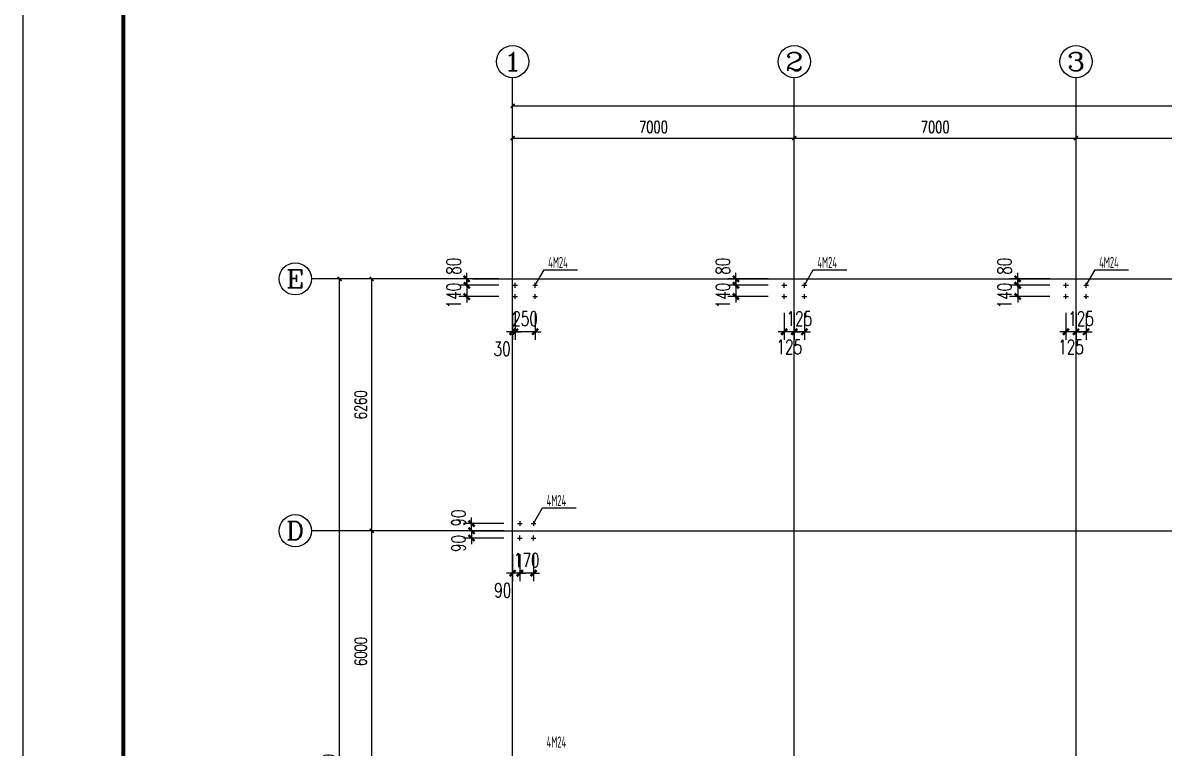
# Model space of a CAD drawing. Extents: x -17471 to 313636, y -71590 to 757901.
# Drawn here: x 187536 to 215896, y 302209 to 320236 of the extents above; entities that cross this region are included whole.
import ezdxf
from ezdxf.enums import TextEntityAlignment as Align

# ---------------------------------------------------------------- set-up
doc = ezdxf.new("R2010")
doc.units = 0
doc.header["$LTSCALE"] = 1000
doc.header["$MEASUREMENT"] = 0
for name, color, linetype in [('AXIS', 3, 'Continuous'), ('AXIS_TEXT', 7, 'Continuous'), ('DOTE', 1, 'Continuous'), ('PUB_DIM', 3, 'Continuous'), ('PUB_TITLE', 4, 'Continuous')]:
    doc.layers.add(name, color=color, linetype=linetype)
doc.styles.add('_SIMPLEX', font='sysz.shx', dxfattribs={"width": 0.8, "bigfont": 'syfs.shx'})
doc.styles.add('_TCH_AXIS', font='COMPLEX', dxfattribs={"bigfont": 'GBCBIG'})
doc.styles.add('_TCH_DIM_T3', font='SIMPLEX', dxfattribs={"width": 0.705882, "bigfont": 'GBCBIG'})
doc.styles.add('COMPLEX', font='COMPLEX')
doc.dimstyles.new('_TCH_ARCH&&100', dxfattribs={"dimtxt": 297.5, "dimasz": 100, "dimexe": 250, "dimexo": 300, "dimgap": 126.25, "dimtad": 1, "dimdec": 0, "dimzin": 0, "dimdsep": 46, "dimtxsty": '_TCH_DIM_T3', "dimblk": 'ARCHTICK', "dimcen": 0.09, "dimclrt": 7, "dimazin": 2, "dimtfac": 1, "dimtdec": 0, "dimtix": 1, "dimtmove": 2, "dimatfit": 3, "dimfxl": 0, "dimtolj": 1, "dimtzin": 0, "dimarcsym": 0})
doc.dimstyles.new('_TCH_ARCH&&150', dxfattribs={"dimtxt": 446.25, "dimasz": 150, "dimexe": 375, "dimexo": 450, "dimgap": 189.375, "dimtad": 1, "dimdec": 0, "dimzin": 0, "dimdsep": 46, "dimtxsty": '_TCH_DIM_T3', "dimblk": 'ARCHTICK', "dimcen": 0.09, "dimclrt": 7, "dimazin": 2, "dimtfac": 1, "dimtdec": 0, "dimtix": 1, "dimtmove": 2, "dimatfit": 3, "dimfxl": 0, "dimtolj": 1, "dimtzin": 0, "dimarcsym": 0})

# ---------------------------------------------------------------- blocks, each defined once
blk = doc.blocks.new('_ArchTick')
at = {"color": 0, "linetype": 'ByBlock', "const_width": 0.4}
blk.add_lwpolyline([(-0.5, -0.5), (0.5, 0.5)], dxfattribs=at)
blk = doc.blocks.new('*D409')
at = {"layer": 'Defpoints', "color": 0, "transparency": 16777216}
for p in [(199766, 313712), (198566, 313432), (199766, 313432)]:
    blk.add_point(p, dxfattribs=at)
at = {"layer": 'PUB_DIM', "color": 0, "lineweight": -2, "transparency": 16777216}
for p, q in [((199366, 313712), (198366, 313712)), ((198566, 313712), (198566, 313862)), ((198566, 313712), (198566, 313432)), ((199366, 313432), (198366, 313432)), ((198566, 313432), (198566, 313282))]:
    blk.add_line(p, q, dxfattribs=at)
at = {"layer": 'PUB_DIM', "color": 0, "lineweight": -2, "transparency": 16777216, "xscale": 150, "yscale": 150, "zscale": 150}
for p, rotation in [((198566, 313712), 270), ((198566, 313432), 90)]:
    blk.add_blockref('_ArchTick', p, dxfattribs=dict(at, rotation=rotation))
at = {"layer": 'PUB_DIM', "color": 7, "transparency": 16777216, "insert": (198241, 313457), "char_height": 350, "attachment_point": 5, "rotation": 90, "style": '_TCH_DIM_T3'}
blk.add_mtext('\\A1;140', dxfattribs=at)
blk = doc.blocks.new('*D410')
at = {"layer": 'Defpoints', "color": 0, "transparency": 16777216}
for p in [(198566, 313712), (199766, 313872), (199766, 313712)]:
    blk.add_point(p, dxfattribs=at)
at = {"layer": 'PUB_DIM', "color": 0, "lineweight": -2, "transparency": 16777216}
for p, q in [((198566, 313872), (198566, 314022)), ((199366, 313872), (198366, 313872)), ((199366, 313712), (198366, 313712)), ((198566, 313872), (198566, 313712)), ((198566, 313712), (198566, 313562))]:
    blk.add_line(p, q, dxfattribs=at)
at = {"layer": 'PUB_DIM', "color": 0, "lineweight": -2, "transparency": 16777216, "xscale": 150, "yscale": 150, "zscale": 150}
for p, rotation in [((198566, 313872), 270), ((198566, 313712), 90)]:
    blk.add_blockref('_ArchTick', p, dxfattribs=dict(at, rotation=rotation))
at = {"layer": 'PUB_DIM', "color": 7, "transparency": 16777216, "insert": (198241, 314186), "char_height": 350, "attachment_point": 5, "rotation": 90, "style": '_TCH_DIM_T3'}
blk.add_mtext('\\A1;80', dxfattribs=at)
blk = doc.blocks.new('*D412')
at = {"layer": 'Defpoints', "color": 0, "transparency": 16777216}
for p in [(199766, 313432), (200266, 313432), (199766, 312559)]:
    blk.add_point(p, dxfattribs=at)
at = {"layer": 'PUB_DIM', "color": 0, "lineweight": -2, "transparency": 16777216}
for p, q in [((199766, 313032), (199766, 312359)), ((200266, 313032), (200266, 312359)), ((199766, 312559), (199616, 312559)), ((200266, 312559), (199766, 312559)), ((200266, 312559), (200416, 312559))]:
    blk.add_line(p, q, dxfattribs=at)
at = {"layer": 'PUB_DIM', "color": 0, "lineweight": -2, "transparency": 16777216, "xscale": 150, "yscale": 150, "zscale": 150}
blk.add_blockref('_ArchTick', (199766, 312559), dxfattribs=at)
at = {"layer": 'PUB_DIM', "color": 0, "lineweight": -2, "transparency": 16777216, "xscale": 150, "yscale": 150, "zscale": 150, "rotation": 180}
blk.add_blockref('_ArchTick', (200266, 312559), dxfattribs=at)
at = {"layer": 'PUB_DIM', "color": 7, "transparency": 16777216, "insert": (200016, 312884), "char_height": 350, "attachment_point": 5, "style": '_TCH_DIM_T3'}
blk.add_mtext('\\A1;250', dxfattribs=at)
blk = doc.blocks.new('*D411')
at = {"layer": 'Defpoints', "color": 0, "transparency": 16777216}
for p in [(199706, 313432), (199766, 313432), (199706, 312559)]:
    blk.add_point(p, dxfattribs=at)
at = {"layer": 'PUB_DIM', "color": 0, "lineweight": -2, "transparency": 16777216}
for p, q in [((199706, 313032), (199706, 312359)), ((199766, 313032), (199766, 312359)), ((199706, 312559), (199556, 312559)), ((199766, 312559), (199706, 312559)), ((199766, 312559), (199916, 312559))]:
    blk.add_line(p, q, dxfattribs=at)
at = {"layer": 'PUB_DIM', "color": 0, "lineweight": -2, "transparency": 16777216, "xscale": 150, "yscale": 150, "zscale": 150}
blk.add_blockref('_ArchTick', (199706, 312559), dxfattribs=at)
at = {"layer": 'PUB_DIM', "color": 0, "lineweight": -2, "transparency": 16777216, "xscale": 150, "yscale": 150, "zscale": 150, "rotation": 180}
blk.add_blockref('_ArchTick', (199766, 312559), dxfattribs=at)
at = {"layer": 'PUB_DIM', "color": 7, "transparency": 16777216, "insert": (199446, 312131), "char_height": 350, "attachment_point": 5, "style": '_TCH_DIM_T3'}
blk.add_mtext('\\A1;30', dxfattribs=at)
blk = doc.blocks.new('*D413')
at = {"layer": 'Defpoints', "color": 0, "transparency": 16777216}
for p in [(206456, 313712), (205256, 313432), (206456, 313432)]:
    blk.add_point(p, dxfattribs=at)
at = {"layer": 'PUB_DIM', "color": 0, "lineweight": -2, "transparency": 16777216}
for p, q in [((206056, 313712), (205056, 313712)), ((205256, 313712), (205256, 313862)), ((205256, 313712), (205256, 313432)), ((206056, 313432), (205056, 313432)), ((205256, 313432), (205256, 313282))]:
    blk.add_line(p, q, dxfattribs=at)
at = {"layer": 'PUB_DIM', "color": 0, "lineweight": -2, "transparency": 16777216, "xscale": 150, "yscale": 150, "zscale": 150}
for p, rotation in [((205256, 313712), 270), ((205256, 313432), 90)]:
    blk.add_blockref('_ArchTick', p, dxfattribs=dict(at, rotation=rotation))
at = {"layer": 'PUB_DIM', "color": 7, "transparency": 16777216, "insert": (204931, 313457), "char_height": 350, "attachment_point": 5, "rotation": 90, "style": '_TCH_DIM_T3'}
blk.add_mtext('\\A1;140', dxfattribs=at)
blk = doc.blocks.new('*D414')
at = {"layer": 'Defpoints', "color": 0, "transparency": 16777216}
for p in [(205256, 313712), (206456, 313872), (206456, 313712)]:
    blk.add_point(p, dxfattribs=at)
at = {"layer": 'PUB_DIM', "color": 0, "lineweight": -2, "transparency": 16777216}
for p, q in [((205256, 313872), (205256, 314022)), ((206056, 313872), (205056, 313872)), ((206056, 313712), (205056, 313712)), ((205256, 313872), (205256, 313712)), ((205256, 313712), (205256, 313562))]:
    blk.add_line(p, q, dxfattribs=at)
at = {"layer": 'PUB_DIM', "color": 0, "lineweight": -2, "transparency": 16777216, "xscale": 150, "yscale": 150, "zscale": 150}
for p, rotation in [((205256, 313872), 270), ((205256, 313712), 90)]:
    blk.add_blockref('_ArchTick', p, dxfattribs=dict(at, rotation=rotation))
at = {"layer": 'PUB_DIM', "color": 7, "transparency": 16777216, "insert": (204931, 314186), "char_height": 350, "attachment_point": 5, "rotation": 90, "style": '_TCH_DIM_T3'}
blk.add_mtext('\\A1;80', dxfattribs=at)
blk = doc.blocks.new('*D416')
at = {"layer": 'Defpoints', "color": 0, "transparency": 16777216}
for p in [(206706, 313432), (206956, 313432), (206706, 312559)]:
    blk.add_point(p, dxfattribs=at)
at = {"layer": 'PUB_DIM', "color": 0, "lineweight": -2, "transparency": 16777216}
for p, q in [((206706, 313032), (206706, 312359)), ((206956, 313032), (206956, 312359)), ((206706, 312559), (206556, 312559)), ((206956, 312559), (206706, 312559)), ((206956, 312559), (207106, 312559))]:
    blk.add_line(p, q, dxfattribs=at)
at = {"layer": 'PUB_DIM', "color": 0, "lineweight": -2, "transparency": 16777216, "xscale": 150, "yscale": 150, "zscale": 150}
blk.add_blockref('_ArchTick', (206706, 312559), dxfattribs=at)
at = {"layer": 'PUB_DIM', "color": 0, "lineweight": -2, "transparency": 16777216, "xscale": 150, "yscale": 150, "zscale": 150, "rotation": 180}
blk.add_blockref('_ArchTick', (206956, 312559), dxfattribs=at)
at = {"layer": 'PUB_DIM', "color": 7, "transparency": 16777216, "insert": (206831, 312884), "char_height": 350, "attachment_point": 5, "style": '_TCH_DIM_T3'}
blk.add_mtext('\\A1;125', dxfattribs=at)
blk = doc.blocks.new('*D415')
at = {"layer": 'Defpoints', "color": 0, "transparency": 16777216}
for p in [(206456, 313432), (206706, 313432), (206456, 312559)]:
    blk.add_point(p, dxfattribs=at)
at = {"layer": 'PUB_DIM', "color": 0, "lineweight": -2, "transparency": 16777216}
for p, q in [((206456, 313032), (206456, 312359)), ((206706, 313032), (206706, 312359)), ((206456, 312559), (206306, 312559)), ((206706, 312559), (206456, 312559)), ((206706, 312559), (206856, 312559))]:
    blk.add_line(p, q, dxfattribs=at)
at = {"layer": 'PUB_DIM', "color": 0, "lineweight": -2, "transparency": 16777216, "xscale": 150, "yscale": 150, "zscale": 150}
blk.add_blockref('_ArchTick', (206456, 312559), dxfattribs=at)
at = {"layer": 'PUB_DIM', "color": 0, "lineweight": -2, "transparency": 16777216, "xscale": 150, "yscale": 150, "zscale": 150, "rotation": 180}
blk.add_blockref('_ArchTick', (206706, 312559), dxfattribs=at)
at = {"layer": 'PUB_DIM', "color": 7, "transparency": 16777216, "insert": (206581, 312180), "char_height": 350, "attachment_point": 5, "style": '_TCH_DIM_T3'}
blk.add_mtext('\\A1;125', dxfattribs=at)
blk = doc.blocks.new('*D417')
at = {"layer": 'Defpoints', "color": 0, "transparency": 16777216}
for p in [(213456, 313712), (212256, 313432), (213456, 313432)]:
    blk.add_point(p, dxfattribs=at)
at = {"layer": 'PUB_DIM', "color": 0, "lineweight": -2, "transparency": 16777216}
for p, q in [((213056, 313712), (212056, 313712)), ((212256, 313712), (212256, 313862)), ((212256, 313712), (212256, 313432)), ((213056, 313432), (212056, 313432)), ((212256, 313432), (212256, 313282))]:
    blk.add_line(p, q, dxfattribs=at)
at = {"layer": 'PUB_DIM', "color": 0, "lineweight": -2, "transparency": 16777216, "xscale": 150, "yscale": 150, "zscale": 150}
for p, rotation in [((212256, 313712), 270), ((212256, 313432), 90)]:
    blk.add_blockref('_ArchTick', p, dxfattribs=dict(at, rotation=rotation))
at = {"layer": 'PUB_DIM', "color": 7, "transparency": 16777216, "insert": (211931, 313457), "char_height": 350, "attachment_point": 5, "rotation": 90, "style": '_TCH_DIM_T3'}
blk.add_mtext('\\A1;140', dxfattribs=at)
blk = doc.blocks.new('*D418')
at = {"layer": 'Defpoints', "color": 0, "transparency": 16777216}
for p in [(212256, 313712), (213456, 313872), (213456, 313712)]:
    blk.add_point(p, dxfattribs=at)
at = {"layer": 'PUB_DIM', "color": 0, "lineweight": -2, "transparency": 16777216}
for p, q in [((212256, 313872), (212256, 314022)), ((213056, 313872), (212056, 313872)), ((213056, 313712), (212056, 313712)), ((212256, 313872), (212256, 313712)), ((212256, 313712), (212256, 313562))]:
    blk.add_line(p, q, dxfattribs=at)
at = {"layer": 'PUB_DIM', "color": 0, "lineweight": -2, "transparency": 16777216, "xscale": 150, "yscale": 150, "zscale": 150}
for p, rotation in [((212256, 313872), 270), ((212256, 313712), 90)]:
    blk.add_blockref('_ArchTick', p, dxfattribs=dict(at, rotation=rotation))
at = {"layer": 'PUB_DIM', "color": 7, "transparency": 16777216, "insert": (211931, 314186), "char_height": 350, "attachment_point": 5, "rotation": 90, "style": '_TCH_DIM_T3'}
blk.add_mtext('\\A1;80', dxfattribs=at)
blk = doc.blocks.new('*D419')
at = {"layer": 'Defpoints', "color": 0, "transparency": 16777216}
for p in [(213706, 313432), (213956, 313432), (213706, 312559)]:
    blk.add_point(p, dxfattribs=at)
at = {"layer": 'PUB_DIM', "color": 0, "lineweight": -2, "transparency": 16777216}
for p, q in [((213706, 313032), (213706, 312359)), ((213956, 313032), (213956, 312359)), ((213706, 312559), (213556, 312559)), ((213956, 312559), (213706, 312559)), ((213956, 312559), (214106, 312559))]:
    blk.add_line(p, q, dxfattribs=at)
at = {"layer": 'PUB_DIM', "color": 0, "lineweight": -2, "transparency": 16777216, "xscale": 150, "yscale": 150, "zscale": 150}
blk.add_blockref('_ArchTick', (213706, 312559), dxfattribs=at)
at = {"layer": 'PUB_DIM', "color": 0, "lineweight": -2, "transparency": 16777216, "xscale": 150, "yscale": 150, "zscale": 150, "rotation": 180}
blk.add_blockref('_ArchTick', (213956, 312559), dxfattribs=at)
at = {"layer": 'PUB_DIM', "color": 7, "transparency": 16777216, "insert": (213831, 312884), "char_height": 350, "attachment_point": 5, "style": '_TCH_DIM_T3'}
blk.add_mtext('\\A1;125', dxfattribs=at)
blk = doc.blocks.new('*D420')
at = {"layer": 'Defpoints', "color": 0, "transparency": 16777216}
for p in [(213456, 313432), (213706, 313432), (213456, 312559)]:
    blk.add_point(p, dxfattribs=at)
at = {"layer": 'PUB_DIM', "color": 0, "lineweight": -2, "transparency": 16777216}
for p, q in [((213456, 313032), (213456, 312359)), ((213706, 313032), (213706, 312359)), ((213456, 312559), (213306, 312559)), ((213706, 312559), (213456, 312559)), ((213706, 312559), (213856, 312559))]:
    blk.add_line(p, q, dxfattribs=at)
at = {"layer": 'PUB_DIM', "color": 0, "lineweight": -2, "transparency": 16777216, "xscale": 150, "yscale": 150, "zscale": 150}
blk.add_blockref('_ArchTick', (213456, 312559), dxfattribs=at)
at = {"layer": 'PUB_DIM', "color": 0, "lineweight": -2, "transparency": 16777216, "xscale": 150, "yscale": 150, "zscale": 150, "rotation": 180}
blk.add_blockref('_ArchTick', (213706, 312559), dxfattribs=at)
at = {"layer": 'PUB_DIM', "color": 7, "transparency": 16777216, "insert": (213581, 312180), "char_height": 350, "attachment_point": 5, "style": '_TCH_DIM_T3'}
blk.add_mtext('\\A1;125', dxfattribs=at)
blk = doc.blocks.new('*D477')
at = {"layer": 'Defpoints', "color": 0, "transparency": 16777216}
for p in [(198686, 307792), (199886, 307792), (199886, 307612)]:
    blk.add_point(p, dxfattribs=at)
at = {"layer": 'PUB_DIM', "color": 0, "lineweight": -2, "transparency": 16777216}
for p, q in [((199486, 307792), (198486, 307792)), ((198686, 307792), (198686, 307942)), ((198686, 307612), (198686, 307792)), ((199486, 307612), (198486, 307612)), ((198686, 307612), (198686, 307462))]:
    blk.add_line(p, q, dxfattribs=at)
at = {"layer": 'PUB_DIM', "color": 0, "lineweight": -2, "transparency": 16777216, "xscale": 150, "yscale": 150, "zscale": 150}
for p, rotation in [((198686, 307792), 270), ((198686, 307612), 90)]:
    blk.add_blockref('_ArchTick', p, dxfattribs=dict(at, rotation=rotation))
at = {"layer": 'PUB_DIM', "color": 7, "transparency": 16777216, "insert": (198361, 307929), "char_height": 350, "attachment_point": 5, "rotation": 90, "style": '_TCH_DIM_T3'}
blk.add_mtext('\\A1;90', dxfattribs=at)
blk = doc.blocks.new('*D478')
at = {"layer": 'Defpoints', "color": 0, "transparency": 16777216}
for p in [(198686, 307432), (199886, 307612), (199886, 307432)]:
    blk.add_point(p, dxfattribs=at)
at = {"layer": 'PUB_DIM', "color": 0, "lineweight": -2, "transparency": 16777216}
for p, q in [((198686, 307612), (198686, 307762)), ((199486, 307612), (198486, 307612)), ((199486, 307432), (198486, 307432)), ((198686, 307612), (198686, 307432)), ((198686, 307432), (198686, 307282))]:
    blk.add_line(p, q, dxfattribs=at)
at = {"layer": 'PUB_DIM', "color": 0, "lineweight": -2, "transparency": 16777216, "xscale": 150, "yscale": 150, "zscale": 150}
for p, rotation in [((198686, 307612), 270), ((198686, 307432), 90)]:
    blk.add_blockref('_ArchTick', p, dxfattribs=dict(at, rotation=rotation))
at = {"layer": 'PUB_DIM', "color": 7, "transparency": 16777216, "insert": (198361, 307296), "char_height": 350, "attachment_point": 5, "rotation": 90, "style": '_TCH_DIM_T3'}
blk.add_mtext('\\A1;90', dxfattribs=at)
blk = doc.blocks.new('*D479')
at = {"layer": 'Defpoints', "color": 0, "transparency": 16777216}
for p in [(199886, 307432), (200226, 307432), (199886, 306559)]:
    blk.add_point(p, dxfattribs=at)
at = {"layer": 'PUB_DIM', "color": 0, "lineweight": -2, "transparency": 16777216}
for p, q in [((199886, 307032), (199886, 306359)), ((200226, 307032), (200226, 306359)), ((199886, 306559), (199736, 306559)), ((200226, 306559), (199886, 306559)), ((200226, 306559), (200376, 306559))]:
    blk.add_line(p, q, dxfattribs=at)
at = {"layer": 'PUB_DIM', "color": 0, "lineweight": -2, "transparency": 16777216, "xscale": 150, "yscale": 150, "zscale": 150}
blk.add_blockref('_ArchTick', (199886, 306559), dxfattribs=at)
at = {"layer": 'PUB_DIM', "color": 0, "lineweight": -2, "transparency": 16777216, "xscale": 150, "yscale": 150, "zscale": 150, "rotation": 180}
blk.add_blockref('_ArchTick', (200226, 306559), dxfattribs=at)
at = {"layer": 'PUB_DIM', "color": 7, "transparency": 16777216, "insert": (200056, 306884), "char_height": 350, "attachment_point": 5, "style": '_TCH_DIM_T3'}
blk.add_mtext('\\A1;170', dxfattribs=at)
blk = doc.blocks.new('*D480')
at = {"layer": 'Defpoints', "color": 0, "transparency": 16777216}
for p in [(199706, 307432), (199886, 307432), (199706, 306559)]:
    blk.add_point(p, dxfattribs=at)
at = {"layer": 'PUB_DIM', "color": 0, "lineweight": -2, "transparency": 16777216}
for p, q in [((199706, 307032), (199706, 306359)), ((199886, 307032), (199886, 306359)), ((199706, 306559), (199556, 306559)), ((199886, 306559), (199706, 306559)), ((199886, 306559), (200036, 306559))]:
    blk.add_line(p, q, dxfattribs=at)
at = {"layer": 'PUB_DIM', "color": 0, "lineweight": -2, "transparency": 16777216, "xscale": 150, "yscale": 150, "zscale": 150}
blk.add_blockref('_ArchTick', (199706, 306559), dxfattribs=at)
at = {"layer": 'PUB_DIM', "color": 0, "lineweight": -2, "transparency": 16777216, "xscale": 150, "yscale": 150, "zscale": 150, "rotation": 180}
blk.add_blockref('_ArchTick', (199886, 306559), dxfattribs=at)
at = {"layer": 'PUB_DIM', "color": 7, "transparency": 16777216, "insert": (199461, 306131), "char_height": 350, "attachment_point": 5, "style": '_TCH_DIM_T3'}
blk.add_mtext('\\A1;90', dxfattribs=at)
blk = doc.blocks.new('*D1777')
at = {"layer": 'AXIS', "color": 0, "lineweight": -2, "transparency": 16777216}
for p, q in [((198406, 307612), (195956, 307612)), ((196206, 301612), (196206, 307612)), ((198406, 301612), (195956, 301612))]:
    blk.add_line(p, q, dxfattribs=at)
at = {"layer": 'Defpoints', "color": 0, "transparency": 16777216}
for p in [(196206, 307612), (198706, 307612), (198706, 301612)]:
    blk.add_point(p, dxfattribs=at)
at = {"layer": 'AXIS', "color": 0, "lineweight": -2, "transparency": 16777216, "xscale": 100, "yscale": 100, "zscale": 100}
for p, rotation in [((196206, 307612), 90), ((196206, 301612), 270)]:
    blk.add_blockref('_ArchTick', p, dxfattribs=dict(at, rotation=rotation))
at = {"layer": 'AXIS', "color": 7, "transparency": 16777216, "insert": (195931, 304612), "char_height": 297.5, "attachment_point": 5, "rotation": 90, "style": '_TCH_DIM_T3'}
blk.add_mtext('\\A1;6000', dxfattribs=at)
blk = doc.blocks.new('*D1778')
at = {"layer": 'AXIS', "color": 0, "lineweight": -2, "transparency": 16777216}
for p, q in [((198406, 313872), (195956, 313872)), ((196206, 307612), (196206, 313872)), ((198406, 307612), (195956, 307612))]:
    blk.add_line(p, q, dxfattribs=at)
at = {"layer": 'Defpoints', "color": 0, "transparency": 16777216}
for p in [(196206, 313872), (198706, 313872), (198706, 307612)]:
    blk.add_point(p, dxfattribs=at)
at = {"layer": 'AXIS', "color": 0, "lineweight": -2, "transparency": 16777216, "xscale": 100, "yscale": 100, "zscale": 100}
for p, rotation in [((196206, 313872), 90), ((196206, 307612), 270)]:
    blk.add_blockref('_ArchTick', p, dxfattribs=dict(at, rotation=rotation))
at = {"layer": 'AXIS', "color": 7, "transparency": 16777216, "insert": (195931, 310742), "char_height": 297.5, "attachment_point": 5, "rotation": 90, "style": '_TCH_DIM_T3'}
blk.add_mtext('\\A1;6260', dxfattribs=at)
blk = doc.blocks.new('*D1779')
at = {"layer": 'AXIS', "color": 0, "lineweight": -2, "transparency": 16777216}
for p, q in [((198406, 313872), (195156, 313872)), ((195406, 289352), (195406, 313872)), ((198406, 289352), (195156, 289352))]:
    blk.add_line(p, q, dxfattribs=at)
at = {"layer": 'Defpoints', "color": 0, "transparency": 16777216}
for p in [(195406, 313872), (198706, 313872), (198706, 289352)]:
    blk.add_point(p, dxfattribs=at)
at = {"layer": 'AXIS', "color": 0, "lineweight": -2, "transparency": 16777216, "xscale": 100, "yscale": 100, "zscale": 100}
for p, rotation in [((195406, 313872), 90), ((195406, 289352), 270)]:
    blk.add_blockref('_ArchTick', p, dxfattribs=dict(at, rotation=rotation))
at = {"layer": 'AXIS', "color": 7, "transparency": 16777216, "insert": (195131, 301612), "char_height": 297.5, "attachment_point": 5, "rotation": 90, "style": '_TCH_DIM_T3'}
blk.add_mtext('\\A1;24520', dxfattribs=at)
blk = doc.blocks.new('*D1780')
at = {"layer": 'AXIS', "color": 0, "lineweight": -2, "transparency": 16777216}
for p, q in [((199706, 315172), (199706, 317622)), ((199706, 317372), (206706, 317372)), ((206706, 315172), (206706, 317622))]:
    blk.add_line(p, q, dxfattribs=at)
at = {"layer": 'Defpoints', "color": 0, "transparency": 16777216}
for p in [(206706, 317372), (199706, 314872), (206706, 314872)]:
    blk.add_point(p, dxfattribs=at)
at = {"layer": 'AXIS', "color": 0, "lineweight": -2, "transparency": 16777216, "xscale": 100, "yscale": 100, "zscale": 100, "rotation": 180}
blk.add_blockref('_ArchTick', (199706, 317372), dxfattribs=at)
at = {"layer": 'AXIS', "color": 0, "lineweight": -2, "transparency": 16777216, "xscale": 100, "yscale": 100, "zscale": 100}
blk.add_blockref('_ArchTick', (206706, 317372), dxfattribs=at)
at = {"layer": 'AXIS', "color": 7, "transparency": 16777216, "insert": (203206, 317647), "char_height": 297.5, "attachment_point": 5, "style": '_TCH_DIM_T3'}
blk.add_mtext('\\A1;7000', dxfattribs=at)
blk = doc.blocks.new('*D1781')
at = {"layer": 'AXIS', "color": 0, "lineweight": -2, "transparency": 16777216}
for p, q in [((206706, 315172), (206706, 317622)), ((206706, 317372), (213706, 317372)), ((213706, 315172), (213706, 317622))]:
    blk.add_line(p, q, dxfattribs=at)
at = {"layer": 'Defpoints', "color": 0, "transparency": 16777216}
for p in [(213706, 317372), (206706, 314872), (213706, 314872)]:
    blk.add_point(p, dxfattribs=at)
at = {"layer": 'AXIS', "color": 0, "lineweight": -2, "transparency": 16777216, "xscale": 100, "yscale": 100, "zscale": 100, "rotation": 180}
blk.add_blockref('_ArchTick', (206706, 317372), dxfattribs=at)
at = {"layer": 'AXIS', "color": 0, "lineweight": -2, "transparency": 16777216, "xscale": 100, "yscale": 100, "zscale": 100}
blk.add_blockref('_ArchTick', (213706, 317372), dxfattribs=at)
at = {"layer": 'AXIS', "color": 7, "transparency": 16777216, "insert": (210206, 317647), "char_height": 297.5, "attachment_point": 5, "style": '_TCH_DIM_T3'}
blk.add_mtext('\\A1;7000', dxfattribs=at)
blk = doc.blocks.new('*D1782')
at = {"layer": 'AXIS', "color": 0, "lineweight": -2, "transparency": 16777216}
for p, q in [((213706, 315172), (213706, 317622)), ((213706, 317372), (220706, 317372)), ((220706, 315172), (220706, 317622))]:
    blk.add_line(p, q, dxfattribs=at)
at = {"layer": 'Defpoints', "color": 0, "transparency": 16777216}
for p in [(220706, 317372), (213706, 314872), (220706, 314872)]:
    blk.add_point(p, dxfattribs=at)
at = {"layer": 'AXIS', "color": 0, "lineweight": -2, "transparency": 16777216, "xscale": 100, "yscale": 100, "zscale": 100, "rotation": 180}
blk.add_blockref('_ArchTick', (213706, 317372), dxfattribs=at)
at = {"layer": 'AXIS', "color": 0, "lineweight": -2, "transparency": 16777216, "xscale": 100, "yscale": 100, "zscale": 100}
blk.add_blockref('_ArchTick', (220706, 317372), dxfattribs=at)
at = {"layer": 'AXIS', "color": 7, "transparency": 16777216, "insert": (217206, 317647), "char_height": 297.5, "attachment_point": 5, "style": '_TCH_DIM_T3'}
blk.add_mtext('\\A1;7000', dxfattribs=at)
blk = doc.blocks.new('*D1794')
at = {"layer": 'AXIS', "color": 0, "lineweight": -2, "transparency": 16777216}
for p, q in [((199706, 315172), (199706, 318422)), ((297706, 315172), (297706, 318422)), ((199706, 318172), (297706, 318172))]:
    blk.add_line(p, q, dxfattribs=at)
at = {"layer": 'Defpoints', "color": 0, "transparency": 16777216}
for p in [(297706, 318172), (199706, 314872), (297706, 314872)]:
    blk.add_point(p, dxfattribs=at)
at = {"layer": 'AXIS', "color": 0, "lineweight": -2, "transparency": 16777216, "xscale": 100, "yscale": 100, "zscale": 100, "rotation": 180}
blk.add_blockref('_ArchTick', (199706, 318172), dxfattribs=at)
at = {"layer": 'AXIS', "color": 0, "lineweight": -2, "transparency": 16777216, "xscale": 100, "yscale": 100, "zscale": 100}
blk.add_blockref('_ArchTick', (297706, 318172), dxfattribs=at)
at = {"layer": 'AXIS', "color": 7, "transparency": 16777216, "insert": (248706, 318447), "char_height": 297.5, "attachment_point": 5, "style": '_TCH_DIM_T3'}
blk.add_mtext('\\A1;98000', dxfattribs=at)
blk = doc.blocks.new('_AXISO')
blk.add_circle((0, 0), 0.5)
at = {"layer": 'AXIS_TEXT', "style": 'COMPLEX', "width": 1.041667}
blk.add_attdef('A', text='', height=0.56, dxfattribs=at).set_placement((-0.25, -0.28), (0.25, -0.28), align=Align.FIT)

msp = doc.modelspace()

# ---------------------------------------------------------------- linework, layer by layer
at = {"color": 1}
for p, q in [((199706.1, 313712.5), (199826.1, 313712.5)), ((199766.1, 313652.5), (199766.1, 313772.5)), ((200206.1, 313712.5), (200326.1, 313712.5)), ((200266.1, 313652.5), (200266.1, 313772.5)), ((206396.1, 313712.5), (206516.1, 313712.5)), ((206456.1, 313652.5), (206456.1, 313772.5)), ((206896.1, 313712.5), (207016.1, 313712.5)), ((206956.1, 313652.5), (206956.1, 313772.5)), ((213396.1, 313712.5), (213516.1, 313712.5)), ((213456.1, 313652.5), (213456.1, 313772.5)), ((213896.1, 313712.5), (214016.1, 313712.5)), ((213956.1, 313652.5), (213956.1, 313772.5)), ((199706.1, 313432.5), (199826.1, 313432.5)), ((199766.1, 313372.5), (199766.1, 313492.5)), ((200206.1, 313432.5), (200326.1, 313432.5)), ((200266.1, 313372.5), (200266.1, 313492.5)), ((206396.1, 313432.5), (206516.1, 313432.5)), ((206456.1, 313372.5), (206456.1, 313492.5)), ((206896.1, 313432.5), (207016.1, 313432.5)), ((206956.1, 313372.5), (206956.1, 313492.5)), ((213396.1, 313432.5), (213516.1, 313432.5)), ((213456.1, 313372.5), (213456.1, 313492.5)), ((213896.1, 313432.5), (214016.1, 313432.5)), ((213956.1, 313372.5), (213956.1, 313492.5)), ((199826.1, 307792.5), (199946.1, 307792.5)), ((199886.1, 307852.5), (199886.1, 307732.5)), ((200166.1, 307792.5), (200286.1, 307792.5)), ((200226.1, 307852.5), (200226.1, 307732.5)), ((199826.1, 307432.5), (199946.1, 307432.5)), ((199886.1, 307372.5), (199886.1, 307492.5)), ((200166.1, 307432.5), (200286.1, 307432.5)), ((200226.1, 307372.5), (200226.1, 307492.5))]:
    msp.add_line(p, q, dxfattribs=at)
for points in [[(200266.1, 313712.5), (200488.3, 314100.4), (201322.6, 314100.4)], [(206956.1, 313712.5), (207178.3, 314100.4), (208012.6, 314100.4)], [(213956.1, 313712.5), (214178.3, 314100.4), (215012.6, 314100.4)], [(200226.1, 307792.5), (200448.3, 308180.4), (201282.6, 308180.4)]]:
    msp.add_lwpolyline(points)
at = {"layer": 'AXIS'}
for p, q in [((199706.1, 314872.5), (199706.1, 318872.5)), ((206706.1, 314872.5), (206706.1, 318872.5)), ((213706.1, 314872.5), (213706.1, 318872.5)), ((198706.1, 313872.5), (194706.1, 313872.5)), ((198706.1, 307612.5), (194706.1, 307612.5))]:
    msp.add_line(p, q, dxfattribs=at)
at = {"layer": 'DOTE'}
for p, q in [((199706.1, 288352.5), (199706.1, 314872.5)), ((206706.1, 288352.5), (206706.1, 314872.5)), ((213706.1, 288352.5), (213706.1, 314872.5)), ((198706.1, 313872.5), (298706.1, 313872.5)), ((198706.1, 307612.5), (298706.1, 307612.5))]:
    msp.add_line(p, q, dxfattribs=at)
at = {"layer": 'PUB_TITLE'}
msp.add_lwpolyline([(187535.9, 268960.3), (313635.9, 268960.3), (313635.9, 328360.3), (187535.9, 328360.3)], close=True, dxfattribs=at)
at = {"layer": 'PUB_TITLE', "const_width": 100}
msp.add_lwpolyline([(190035.9, 269960.3), (312635.9, 269960.3), (312635.9, 327360.3), (190035.9, 327360.3)], close=True, dxfattribs=at)

# ---------------------------------------------------------------- block references
at = {"layer": 'AXIS'}
ref = msp.add_blockref('_AXISO', (199706.1, 319272.5), dxfattribs=dict(at, xscale=800, yscale=800, zscale=800))
ref.add_attrib('A', '1', dxfattribs={"layer": 'AXIS_TEXT', "height": 452.5, "style": '_TCH_AXIS', "width": 2.333333}).set_placement((199479.8, 319046.2), (199932.3, 319046.2), align=Align.FIT)
ref = msp.add_blockref('_AXISO', (206706.1, 319272.5), dxfattribs=dict(at, xscale=800, yscale=800, zscale=800))
ref.add_attrib('A', '2', dxfattribs={"layer": 'AXIS_TEXT', "height": 452.5, "style": '_TCH_AXIS', "width": 1.5}).set_placement((206479.8, 319046.2), (206932.3, 319046.2), align=Align.FIT)
ref = msp.add_blockref('_AXISO', (213706.1, 319272.5), dxfattribs=dict(at, xscale=800, yscale=800, zscale=800))
ref.add_attrib('A', '3', dxfattribs={"layer": 'AXIS_TEXT', "height": 452.5, "style": '_TCH_AXIS', "width": 1.5}).set_placement((213479.8, 319046.2), (213932.3, 319046.2), align=Align.FIT)
ref = msp.add_blockref('_AXISO', (194306.1, 313872.5), dxfattribs=dict(at, xscale=800, yscale=800, zscale=800))
ref.add_attrib('A', 'E', dxfattribs={"layer": 'AXIS_TEXT', "height": 452.5, "style": '_TCH_AXIS', "width": 1.3125}).set_placement((194079.8, 313646.2), (194532.3, 313646.2), align=Align.FIT)
ref = msp.add_blockref('_AXISO', (194306.1, 307612.5), dxfattribs=dict(at, xscale=800, yscale=800, zscale=800))
ref.add_attrib('A', 'D', dxfattribs={"layer": 'AXIS_TEXT', "height": 452.5, "style": '_TCH_AXIS', "width": 1.235294}).set_placement((194079.8, 307386.2), (194532.3, 307386.2), align=Align.FIT)

# ---------------------------------------------------------------- texts
at = {"color": 3, "linetype": 'ByBlock', "style": '_SIMPLEX', "width": 0.65}
for p in [(200591.4, 314143.9), (207281.4, 314143.9), (214281.4, 314143.9), (200551.4, 308223.9), (200551.4, 302223.9)]:
    msp.add_text('4M24', height=276.96, dxfattribs=at).set_placement(p)

# ---------------------------------------------------------------- dimensions: what is measured, and where the dimension line sits
at = {"layer": 'AXIS'}
for p1, p2, distance, picture, middle in [((199706.1, 314872.5), (297706.1, 314872.5), 3300, '*D1794', (248706.1, 318447.5)), ((199706.1, 314872.5), (206706.1, 314872.5), 2500, '*D1780', (203206.1, 317647.5)), ((206706.1, 314872.5), (213706.1, 314872.5), 2500, '*D1781', (210206.1, 317647.5)), ((213706.1, 314872.5), (220706.1, 314872.5), 2500, '*D1782', (217206.1, 317647.5)), ((198706.1, 289352.5), (198706.1, 313872.5), 3300, '*D1779', (195131.1, 301612.5)), ((198706.1, 307612.5), (198706.1, 313872.5), 2500, '*D1778', (195931.1, 310742.5)), ((198706.1, 301612.5), (198706.1, 307612.5), 2500, '*D1777', (195931.1, 304612.5))]:
    dim = msp.add_aligned_dim(p1=p1, p2=p2, distance=distance, dimstyle='_TCH_ARCH&&100', dxfattribs=at)
    dim.commit()
    dim.dimension.update_dxf_attribs({"geometry": picture, "text_midpoint": middle})
at = {"layer": 'PUB_DIM'}
for base, p1, p2, angle, picture, middle in [((198566.1, 313712.5), (199766.1, 313872.5), (199766.1, 313712.5), 270, '*D410', (198241.1, 314185.8)), ((205256.1, 313712.5), (206456.1, 313872.5), (206456.1, 313712.5), 270, '*D414', (204931.1, 314185.8)), ((212256.1, 313712.5), (213456.1, 313872.5), (213456.1, 313712.5), 270, '*D418', (211931.1, 314185.8)), ((198566.1, 313432.5), (199766.1, 313712.5), (199766.1, 313432.5), 270, '*D409', (198241.1, 313457)), ((205256.1, 313432.5), (206456.1, 313712.5), (206456.1, 313432.5), 270, '*D413', (204931.1, 313457)), ((212256.1, 313432.5), (213456.1, 313712.5), (213456.1, 313432.5), 270, '*D417', (211931.1, 313457)), ((198686.1, 307792.5), (199886.1, 307612.5), (199886.1, 307792.5), 90, '*D477', (198361.1, 307929.2)), ((198686.1, 307432.5), (199886.1, 307612.5), (199886.1, 307432.5), 270, '*D478', (198361.1, 307295.8))]:
    dim = msp.add_linear_dim(base=base, p1=p1, p2=p2, angle=angle, dimstyle='_TCH_ARCH&&150', override={"dimtxt": 350, "dimexe": 200, "dimexo": 400, "dimgap": 150, "dimlfac": 0.5}, dxfattribs=at)
    dim.commit()
    dim.dimension.update_dxf_attribs({"geometry": picture, "text_midpoint": middle, "dimtype": 128})
for base, p1, p2, picture, middle in [((199706.1, 312558.5), (199766.1, 313432.5), (199706.1, 313432.5), '*D411', (199445.5, 312130.9)), ((206456.1, 312558.5), (206706.1, 313432.5), (206456.1, 313432.5), '*D415', (206581.1, 312180.3)), ((213456.1, 312558.5), (213706.1, 313432.5), (213456.1, 313432.5), '*D420', (213581.1, 312180.3)), ((199706.1, 306558.5), (199886.1, 307432.5), (199706.1, 307432.5), '*D480', (199461.2, 306130.9))]:
    dim = msp.add_linear_dim(base=base, p1=p1, p2=p2, dimstyle='_TCH_ARCH&&150', override={"dimtxt": 350, "dimexe": 200, "dimexo": 400, "dimgap": 150, "dimlfac": 0.5}, dxfattribs=at)
    dim.commit()
    dim.dimension.update_dxf_attribs({"geometry": picture, "text_midpoint": middle, "dimtype": 128})
for base, p1, p2, picture, middle in [((199766.1, 312558.5), (200266.1, 313432.5), (199766.1, 313432.5), '*D412', (200016.1, 312883.5)), ((206706.1, 312558.5), (206956.1, 313432.5), (206706.1, 313432.5), '*D416', (206831.1, 312883.5)), ((213706.1, 312558.5), (213956.1, 313432.5), (213706.1, 313432.5), '*D419', (213831.1, 312883.5)), ((199886.1, 306558.5), (200226.1, 307432.5), (199886.1, 307432.5), '*D479', (200056.1, 306883.5))]:
    dim = msp.add_linear_dim(base=base, p1=p1, p2=p2, dimstyle='_TCH_ARCH&&150', override={"dimtxt": 350, "dimexe": 200, "dimexo": 400, "dimgap": 150, "dimlfac": 0.5}, dxfattribs=at)
    dim.commit()
    dim.dimension.update_dxf_attribs({"geometry": picture, "text_midpoint": middle})

doc.saveas('drawing.dxf')
